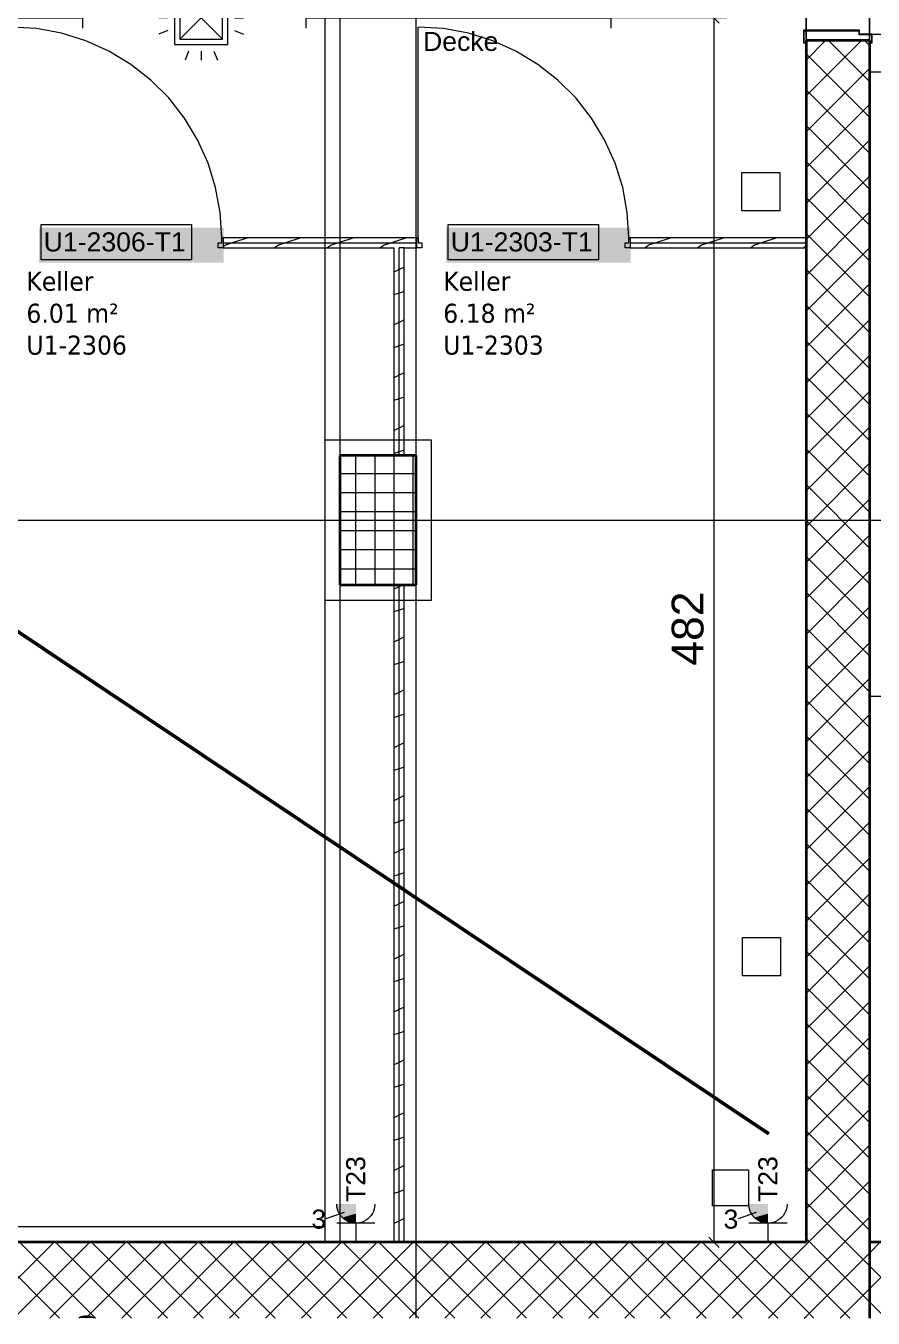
# Model space of a CAD drawing. Extents: x -1132 to 613, y -179 to 712.
# Drawn here: x -190.6 to -123.9, y -113.6 to -11.8 of the extents above; entities that cross this region are included whole.
import ezdxf
from ezdxf.lldxf.tags import DXFTag

# ---------------------------------------------------------------- set-up
doc = ezdxf.new("R2010")
doc.units = 0
doc.layers.get('0').update_dxf_attribs({"lineweight": 13})
for name, color, linetype, lineweight in [('A-AREA-____-IDEN', 7, 'Continuous', 5), ('A-DOOR-____-IDEN', 7, 'Continuous', 5), ('A-DOOR-____-OTLN', 7, 'Continuous', 9), ('A-DOOR-FRAM-MCUT', 7, 'Continuous', 9), ('A-DOOR-OPNG-OTLN', 7, 'Continuous', 9), ('A-FLOR-____-OTLN', 7, 'Continuous', 9), ('A-FLOR-____-OVHD', 7, 'Strichpunkt - Fein', 9), ('A-WALL-____-MCUT', 7, 'Continuous', 35), ('A-WALL-____-PATT', 7, 'Continuous', 35), ('A-WALL-FNSH-MCUT', 7, 'Continuous', 35), ('S-COLS-____-MCUT', 7, 'Continuous', 35), ('S-COLS-____-OTLN', 7, 'Continuous', 9), ('S-GRID-____-OTLN', 7, 'Continuous', 5)]:
    doc.layers.add(name, color=color, linetype=linetype, lineweight=lineweight)
for name, color, linetype, lineweight, true_color in [('EL01_VVV_Mass', 7, 'Continuous', 13, 0xb2b200), ('EL01_WAN_HLKS', 5, 'Continuous', 13, 0x0000ff), ('EL01_WAN_Kraft', 1, 'Continuous', 13, 0xff0000), ('EL01_WAN_Leuchten', 7, 'Continuous', 13, 0x0080ff), ('EL01_WAN_Licht', 7, 'Continuous', 13, 0x0080ff), ('EL01_WAN_Niederspannung', 1, 'Continuous', 13, 0xff0000), ('X_Geometrie', 3, 'Continuous', 50, 0x00ff00)]:
    doc.layers.add(name, color=color, linetype=linetype, lineweight=lineweight, true_color=true_color)
doc.styles.get("Standard").update_dxf_attribs({"font": 'arial.ttf'})
tags = doc.linetypes.add('_Rasterlinie_', pattern=[0.375, 0.2, -0.05, 0.075, -0.05]).pattern_tags.tags
tags[10:11] = [DXFTag(74, 4), DXFTag(75, 0), DXFTag(340, '0'), DXFTag(46, 1.0), DXFTag(50, 0.0), DXFTag(44, 0.0), DXFTag(45, 0.0)]
tags[8:9] = [DXFTag(74, 4), DXFTag(75, 0), DXFTag(340, '0'), DXFTag(46, 1.0), DXFTag(50, 0.0), DXFTag(44, 0.0), DXFTag(45, 0.0)]
tags[6:7] = [DXFTag(74, 4), DXFTag(75, 0), DXFTag(340, '0'), DXFTag(46, 1.0), DXFTag(50, 0.0), DXFTag(44, 0.0), DXFTag(45, 0.0)]
tags[4:5] = [DXFTag(74, 4), DXFTag(75, 0), DXFTag(340, '0'), DXFTag(46, 1.0), DXFTag(50, 0.0), DXFTag(44, 0.0), DXFTag(45, 0.0)]
tags = doc.linetypes.add('Grundrissdarstellung Sturz', pattern=[0.25, 0.15, -0.05, 0, -0.05]).pattern_tags.tags
tags[10:11] = [DXFTag(74, 4), DXFTag(75, 0), DXFTag(340, '0'), DXFTag(46, 1.0), DXFTag(50, 0.0), DXFTag(44, 0.0), DXFTag(45, 0.0)]
tags[8:9] = [DXFTag(74, 4), DXFTag(75, 0), DXFTag(340, '0'), DXFTag(46, 1.0), DXFTag(50, 0.0), DXFTag(44, 0.0), DXFTag(45, 0.0)]
tags[6:7] = [DXFTag(74, 4), DXFTag(75, 0), DXFTag(340, '0'), DXFTag(46, 1.0), DXFTag(50, 0.0), DXFTag(44, 0.0), DXFTag(45, 0.0)]
tags[4:5] = [DXFTag(74, 4), DXFTag(75, 0), DXFTag(340, '0'), DXFTag(46, 1.0), DXFTag(50, 0.0), DXFTag(44, 0.0), DXFTag(45, 0.0)]
tags = doc.linetypes.add('Strichpunkt - Fein', pattern=[0.2, 0.1, -0.05, 0, -0.05]).pattern_tags.tags
tags[10:11] = [DXFTag(74, 4), DXFTag(75, 0), DXFTag(340, '0'), DXFTag(46, 1.0), DXFTag(50, 0.0), DXFTag(44, 0.0), DXFTag(45, 0.0)]
tags[8:9] = [DXFTag(74, 4), DXFTag(75, 0), DXFTag(340, '0'), DXFTag(46, 1.0), DXFTag(50, 0.0), DXFTag(44, 0.0), DXFTag(45, 0.0)]
tags[6:7] = [DXFTag(74, 4), DXFTag(75, 0), DXFTag(340, '0'), DXFTag(46, 1.0), DXFTag(50, 0.0), DXFTag(44, 0.0), DXFTag(45, 0.0)]
tags[4:5] = [DXFTag(74, 4), DXFTag(75, 0), DXFTag(340, '0'), DXFTag(46, 1.0), DXFTag(50, 0.0), DXFTag(44, 0.0), DXFTag(45, 0.0)]

# ---------------------------------------------------------------- blocks, each defined once
blk = doc.blocks.new('Referenz-A0UNPDE96I', base_point=(-1115.89, -117.37))
at = {"layer": 'A-DOOR-____-IDEN', "color": 0, "linetype": 'Continuous', "ltscale": 0.13}
for p, q in [((-189.44, -27.44), (-177.6, -27.44)), ((-189.44, -30.22), (-189.44, -27.44)), ((-177.6, -27.44), (-177.6, -30.22)), ((-157.39, -27.44), (-145.55, -27.44)), ((-157.39, -30.22), (-157.39, -27.44)), ((-145.55, -27.44), (-145.55, -30.22)), ((-177.6, -30.22), (-189.44, -30.22)), ((-145.55, -30.22), (-157.39, -30.22))]:
    blk.add_line(p, q, dxfattribs=at)
at = {"layer": 'A-DOOR-____-IDEN', "color": 7, "linetype": 'Continuous', "ltscale": 0.13, "true_color": 0xffffff}
for points in [[(-189.61, -30.44), (-175.07, -30.44), (-189.61, -27.68)], [(-175.07, -30.44), (-189.61, -27.68), (-175.07, -27.68)], [(-157.56, -30.44), (-143.02, -30.44), (-157.56, -27.68)], [(-143.02, -30.44), (-157.56, -27.68), (-143.02, -27.68)]]:
    blk.add_solid(points, dxfattribs=at)
at = {"layer": 'A-DOOR-____-OTLN', "color": 0, "linetype": 'Grundrissdarstellung Sturz', "ltscale": 0.13}
for p, q in [((-129.21, 8.08), (-129.21, -12.92)), ((-124.21, 8.08), (-124.21, -12.92))]:
    blk.add_line(p, q, dxfattribs=at)
at = {"layer": 'A-DOOR-FRAM-MCUT', "color": 0, "linetype": 'Continuous', "ltscale": 0.13}
for p, q in [((-125.01, -12.12), (-129.41, -12.12)), ((-129.41, -12.12), (-129.41, -13.12)), ((-129.37, -13.08), (-129.37, -12.16)), ((-129.37, -12.16), (-125.05, -12.16)), ((-125.05, -12.16), (-125.05, -12.46)), ((-125.01, -12.42), (-125.01, -12.12)), ((-129.41, -13.12), (-129.21, -13.12)), ((-129.21, -13.08), (-129.37, -13.08)), ((-125.05, -12.46), (-124.05, -12.46)), ((-124.01, -12.42), (-125.01, -12.42)), ((-124.05, -13.08), (-124.21, -13.08)), ((-124.21, -13.12), (-124.01, -13.12)), ((-124.05, -12.46), (-124.05, -13.08)), ((-124.01, -13.12), (-124.01, -12.42)), ((-175.21, -28.87), (-175.21, -28.47)), ((-175.21, -28.47), (-175.11, -28.47)), ((-159.86, -28.47), (-159.76, -28.47)), ((-159.76, -28.47), (-159.76, -28.87)), ((-143.16, -28.87), (-143.16, -28.47)), ((-143.16, -28.47), (-143.06, -28.47)), ((-175.51, -28.87), (-175.21, -28.87)), ((-175.51, -29.27), (-175.51, -28.87)), ((-175.11, -29.27), (-175.51, -29.27)), ((-159.46, -29.27), (-159.86, -29.27)), ((-159.76, -28.87), (-159.46, -28.87)), ((-159.46, -28.87), (-159.46, -29.27)), ((-143.46, -28.87), (-143.16, -28.87)), ((-143.46, -29.27), (-143.46, -28.87)), ((-143.06, -29.27), (-143.46, -29.27))]:
    blk.add_line(p, q, dxfattribs=at)
at = {"layer": 'A-DOOR-OPNG-OTLN', "color": 0, "linetype": 'Continuous', "ltscale": 0.13}
for p, q in [((-189.81, -11.99), (-191.81, -11.87)), ((-187.84, -12.35), (-189.81, -11.99)), ((-159.76, -28.47), (-159.76, -11.87)), ((-157.76, -11.99), (-159.76, -11.87)), ((-155.79, -12.35), (-157.76, -11.99)), ((-185.93, -12.95), (-187.84, -12.35)), ((-184.1, -13.77), (-185.93, -12.95)), ((-153.88, -12.95), (-155.79, -12.35)), ((-152.05, -13.77), (-153.88, -12.95)), ((-124.01, -12.42), (-104.01, -12.42)), ((-182.38, -14.81), (-184.1, -13.77)), ((-150.33, -14.81), (-152.05, -13.77)), ((-180.81, -16.05), (-182.38, -14.81)), ((-148.76, -16.05), (-150.33, -14.81)), ((-179.39, -17.46), (-180.81, -16.05)), ((-147.34, -17.46), (-148.76, -16.05)), ((-178.15, -19.04), (-179.39, -17.46)), ((-146.1, -19.04), (-147.34, -17.46)), ((-177.12, -20.76), (-178.15, -19.04)), ((-145.07, -20.76), (-146.1, -19.04)), ((-176.29, -22.59), (-177.12, -20.76)), ((-144.24, -22.59), (-145.07, -20.76)), ((-175.7, -24.5), (-176.29, -22.59)), ((-143.65, -24.5), (-144.24, -22.59)), ((-175.34, -26.47), (-175.7, -24.5)), ((-143.29, -26.47), (-143.65, -24.5)), ((-175.21, -28.47), (-175.34, -26.47)), ((-143.16, -28.47), (-143.29, -26.47))]:
    blk.add_line(p, q, dxfattribs=at)
at = {"layer": 'A-FLOR-____-OTLN', "color": 0, "linetype": 'Continuous', "ltscale": 0.13}
for p, q in [((-129.21, -12.13), (-129.21, 7.28)), ((-124.21, -12.42), (-124.21, 7.58)), ((-129.21, -12.92), (-129.21, -12.16)), ((-124.21, -12.92), (-124.21, -12.46)), ((-92.21, -15.43), (-124.21, -15.43)), ((-92.21, -64.63), (-124.21, -64.63))]:
    blk.add_line(p, q, dxfattribs=at)
at = {"layer": 'A-FLOR-____-OVHD', "color": 0, "linetype": 'Strichpunkt - Fein', "ltscale": 0.13}
for p, q in [((-167.11, 70.48), (-167.11, -107.62)), ((-165.91, 6.18), (-165.91, -46.02)), ((-158.71, -44.42), (-167.11, -44.42)), ((-167.11, -44.42), (-167.11, -57.02)), ((-158.71, -57.02), (-158.71, -44.42)), ((-165.91, -55.42), (-165.91, -107.62)), ((-167.11, -57.02), (-158.71, -57.02)), ((-167.11, -106.42), (-384.41, -106.42))]:
    blk.add_line(p, q, dxfattribs=at)
at = {"layer": 'A-WALL-____-MCUT', "color": 0, "linetype": 'Continuous', "ltscale": 0.35}
for p, q in [((-124.21, -12.92), (-129.21, -12.92)), ((-129.21, -12.92), (-129.21, -107.62)), ((-124.21, -12.92), (-124.21, -113.6)), ((-129.21, -107.62), (-289.46, -107.62)), ((-122.21, -107.62), (-124.21, -107.62))]:
    blk.add_line(p, q, dxfattribs=at)
at = {"layer": 'A-WALL-____-MCUT', "color": 0, "linetype": 'Continuous', "lineweight": 9, "ltscale": 0.13}
for p, q in [((-175.11, -28.87), (-159.86, -28.87)), ((-161.26, -45.62), (-161.26, -29.27)), ((-160.86, -29.27), (-161.26, -29.27)), ((-143.06, -28.87), (-129.21, -28.87)), ((-161.26, -107.62), (-161.26, -55.82))]:
    blk.add_line(p, q, dxfattribs=at)
at = {"layer": 'A-WALL-____-PATT', "color": 0, "linetype": 'Continuous', "lineweight": 9, "ltscale": 0.13}
for p, q in [((-129.21, -14.47), (-127.67, -12.92)), ((-129.21, -17.3), (-124.84, -12.92)), ((-124.21, -16.15), (-127.44, -12.92)), ((-124.21, -13.33), (-124.62, -12.92)), ((-124.21, -18.98), (-129.21, -13.98)), ((-129.21, -20.13), (-124.21, -15.13)), ((-124.21, -21.81), (-129.21, -16.81)), ((-129.21, -22.96), (-124.21, -17.96)), ((-124.21, -24.64), (-129.21, -19.64)), ((-129.21, -25.78), (-124.21, -20.78)), ((-124.21, -27.47), (-129.21, -22.47)), ((-129.21, -28.61), (-124.21, -23.61)), ((-124.21, -30.3), (-129.21, -25.3)), ((-129.21, -31.44), (-124.21, -26.44)), ((-173.16, -28.47), (-174.36, -28.87)), ((-168.99, -28.47), (-170.19, -28.87)), ((-164.83, -28.47), (-166.03, -28.87)), ((-160.66, -28.47), (-161.86, -28.87)), ((-139.84, -28.47), (-141.04, -28.87)), ((-135.67, -28.47), (-136.87, -28.87)), ((-131.51, -28.47), (-132.71, -28.87)), ((-124.21, -33.13), (-129.21, -28.13)), ((-174.92, -29.05), (-175.11, -29.2)), ((-174.36, -28.87), (-174.93, -29.06)), ((-170.75, -29.05), (-171.04, -29.27)), ((-170.19, -28.87), (-170.76, -29.06)), ((-166.59, -29.05), (-166.88, -29.27)), ((-166.03, -28.87), (-166.6, -29.06)), ((-162.42, -29.05), (-162.71, -29.27)), ((-161.86, -28.87), (-162.43, -29.06)), ((-141.59, -29.05), (-141.89, -29.27)), ((-141.04, -28.87), (-141.61, -29.06)), ((-137.43, -29.05), (-137.72, -29.27)), ((-136.87, -28.87), (-137.44, -29.06)), ((-133.26, -29.05), (-133.56, -29.27)), ((-132.71, -28.87), (-133.28, -29.06)), ((-129.21, -29.14), (-129.39, -29.27)), ((-129.21, -34.27), (-124.21, -29.27)), ((-161.26, -30.98), (-161.66, -31.18)), ((-160.86, -30.78), (-161.26, -30.98)), ((-124.21, -35.95), (-129.21, -30.95)), ((-129.21, -37.1), (-124.21, -32.1)), ((-161.26, -32.84), (-161.66, -32.97)), ((-160.86, -32.7), (-161.26, -32.84)), ((-124.21, -38.78), (-129.21, -33.78)), ((-161.26, -35.14), (-161.66, -35.34)), ((-160.86, -34.94), (-161.26, -35.14)), ((-129.21, -39.93), (-124.21, -34.93)), ((-124.21, -41.61), (-129.21, -36.61)), ((-161.26, -37), (-161.66, -37.14)), ((-160.86, -36.87), (-161.26, -37)), ((-129.21, -42.75), (-124.21, -37.75)), ((-161.26, -39.31), (-161.66, -39.51)), ((-160.86, -39.11), (-161.26, -39.31)), ((-124.21, -44.44), (-129.21, -39.44)), ((-129.21, -45.58), (-124.21, -40.58)), ((-161.26, -41.17), (-161.66, -41.3)), ((-160.86, -41.03), (-161.26, -41.17)), ((-124.21, -47.27), (-129.21, -42.27)), ((-161.26, -43.47), (-161.66, -43.67)), ((-160.86, -43.27), (-161.26, -43.47)), ((-129.21, -48.41), (-124.21, -43.41)), ((-161.26, -45.33), (-161.66, -45.46)), ((-160.86, -45.2), (-161.26, -45.33)), ((-124.21, -50.1), (-129.21, -45.1)), ((-129.21, -51.24), (-124.21, -46.24)), ((-124.21, -52.92), (-129.21, -47.92)), ((-129.21, -54.07), (-124.21, -49.07)), ((-124.21, -55.75), (-129.21, -50.75)), ((-129.21, -56.9), (-124.21, -51.9)), ((-124.21, -58.58), (-129.21, -53.58)), ((-129.21, -59.73), (-124.21, -54.73)), ((-161.26, -55.97), (-161.66, -56.17)), ((-160.97, -55.82), (-161.26, -55.97)), ((-124.21, -61.41), (-129.21, -56.41)), ((-161.26, -57.83), (-161.66, -57.96)), ((-160.86, -57.69), (-161.26, -57.83)), ((-129.21, -62.55), (-124.21, -57.55)), ((-160.86, -59.93), (-161.26, -60.13)), ((-124.21, -64.24), (-129.21, -59.24)), ((-161.26, -60.13), (-161.66, -60.33)), ((-129.21, -65.38), (-124.21, -60.38)), ((-161.26, -61.99), (-161.66, -62.12)), ((-160.86, -61.86), (-161.26, -61.99)), ((-124.21, -67.07), (-129.21, -62.07)), ((-160.86, -64.1), (-161.26, -64.3)), ((-129.21, -68.21), (-124.21, -63.21)), ((-161.26, -64.3), (-161.66, -64.5)), ((-124.21, -69.9), (-129.21, -64.9)), ((-161.26, -66.15), (-161.66, -66.29)), ((-160.86, -66.02), (-161.26, -66.15)), ((-129.21, -71.04), (-124.21, -66.04)), ((-124.21, -72.72), (-129.21, -67.72)), ((-161.26, -68.46), (-161.66, -68.66)), ((-160.86, -68.26), (-161.26, -68.46)), ((-129.21, -73.87), (-124.21, -68.87)), ((-160.86, -70.19), (-161.26, -70.32)), ((-161.26, -70.32), (-161.66, -70.45)), ((-124.21, -75.55), (-129.21, -70.55)), ((-129.21, -76.7), (-124.21, -71.7)), ((-161.26, -72.63), (-161.66, -72.83)), ((-160.86, -72.43), (-161.26, -72.63)), ((-124.21, -78.38), (-129.21, -73.38)), ((-161.26, -74.48), (-161.66, -74.62)), ((-160.86, -74.35), (-161.26, -74.48)), ((-129.21, -79.52), (-124.21, -74.52)), ((-124.21, -81.21), (-129.21, -76.21)), ((-161.26, -76.79), (-161.66, -76.99)), ((-160.86, -76.59), (-161.26, -76.79)), ((-129.21, -82.35), (-124.21, -77.35)), ((-161.26, -78.65), (-161.66, -78.78)), ((-160.86, -78.52), (-161.26, -78.65)), ((-124.21, -84.04), (-129.21, -79.04)), ((-129.21, -85.18), (-124.21, -80.18)), ((-161.26, -80.96), (-161.66, -81.16)), ((-160.86, -80.76), (-161.26, -80.96)), ((-124.21, -86.87), (-129.21, -81.87)), ((-161.26, -82.81), (-161.66, -82.95)), ((-160.86, -82.68), (-161.26, -82.81)), ((-129.21, -88.01), (-124.21, -83.01)), ((-161.26, -85.12), (-161.66, -85.32)), ((-160.86, -84.92), (-161.26, -85.12)), ((-124.21, -89.69), (-129.21, -84.69)), ((-129.21, -90.84), (-124.21, -85.84)), ((-161.26, -86.98), (-161.66, -87.11)), ((-160.86, -86.85), (-161.26, -86.98)), ((-124.21, -92.52), (-129.21, -87.52)), ((-161.26, -89.29), (-161.66, -89.49)), ((-160.86, -89.09), (-161.26, -89.29)), ((-129.21, -93.67), (-124.21, -88.67)), ((-124.21, -95.35), (-129.21, -90.35)), ((-161.26, -91.14), (-161.66, -91.28)), ((-160.86, -91.01), (-161.26, -91.14)), ((-129.21, -96.5), (-124.21, -91.5)), ((-161.26, -93.45), (-161.66, -93.65)), ((-160.86, -93.25), (-161.26, -93.45)), ((-124.21, -98.18), (-129.21, -93.18)), ((-129.21, -99.32), (-124.21, -94.32)), ((-161.26, -95.31), (-161.66, -95.44)), ((-160.86, -95.17), (-161.26, -95.31)), ((-124.21, -101.01), (-129.21, -96.01)), ((-161.26, -97.62), (-161.66, -97.82)), ((-160.86, -97.42), (-161.26, -97.62)), ((-129.21, -102.15), (-124.21, -97.15)), ((-161.26, -99.47), (-161.66, -99.61)), ((-160.86, -99.34), (-161.26, -99.47)), ((-124.21, -103.84), (-129.21, -98.84)), ((-129.21, -104.98), (-124.21, -99.98)), ((-161.26, -101.78), (-161.66, -101.98)), ((-160.86, -101.58), (-161.26, -101.78)), ((-124.21, -106.66), (-129.21, -101.66)), ((-129.21, -107.81), (-124.21, -102.81)), ((-161.26, -103.64), (-161.66, -103.77)), ((-160.86, -103.5), (-161.26, -103.64)), ((-124.21, -109.49), (-129.21, -104.49)), ((-160.86, -105.75), (-161.26, -105.95)), ((-129.21, -110.64), (-124.21, -105.64)), ((-161.26, -105.95), (-161.66, -106.15)), ((-194.41, -113.6), (-188.42, -107.62)), ((-187.99, -113.6), (-193.97, -107.62)), ((-191.58, -113.6), (-185.6, -107.62)), ((-185.16, -113.6), (-191.14, -107.62)), ((-188.75, -113.6), (-182.77, -107.62)), ((-182.33, -113.6), (-188.31, -107.62)), ((-185.92, -113.6), (-179.94, -107.62)), ((-179.5, -113.6), (-185.48, -107.62)), ((-183.09, -113.6), (-177.11, -107.62)), ((-176.67, -113.6), (-182.65, -107.62)), ((-180.26, -113.6), (-174.28, -107.62)), ((-173.84, -113.6), (-179.83, -107.62)), ((-177.44, -113.6), (-171.45, -107.62)), ((-171.02, -113.6), (-177, -107.62)), ((-174.61, -113.6), (-168.63, -107.62)), ((-168.19, -113.6), (-174.17, -107.62)), ((-171.78, -113.6), (-165.8, -107.62)), ((-165.36, -113.6), (-171.34, -107.62)), ((-168.95, -113.6), (-162.97, -107.62)), ((-162.53, -113.6), (-168.51, -107.62)), ((-166.12, -113.6), (-160.14, -107.62)), ((-159.7, -113.6), (-165.68, -107.62)), ((-163.29, -113.6), (-157.31, -107.62)), ((-156.87, -113.6), (-162.86, -107.62)), ((-160.47, -113.6), (-154.48, -107.62)), ((-154.05, -113.6), (-160.03, -107.62)), ((-157.64, -113.6), (-151.66, -107.62)), ((-151.22, -113.6), (-157.2, -107.62)), ((-154.81, -113.6), (-148.83, -107.62)), ((-148.39, -113.6), (-154.37, -107.62)), ((-151.98, -113.6), (-146, -107.62)), ((-145.56, -113.6), (-151.54, -107.62)), ((-149.15, -113.6), (-143.17, -107.62)), ((-142.73, -113.6), (-148.71, -107.62)), ((-146.32, -113.6), (-140.34, -107.62)), ((-139.9, -113.6), (-145.88, -107.62)), ((-143.49, -113.6), (-137.51, -107.62)), ((-137.07, -113.6), (-143.06, -107.62)), ((-140.67, -113.6), (-134.68, -107.62)), ((-134.25, -113.6), (-140.23, -107.62)), ((-137.84, -113.6), (-131.86, -107.62)), ((-131.42, -113.6), (-137.4, -107.62)), ((-135.01, -113.6), (-129.21, -107.81)), ((-129.21, -112.98), (-134.57, -107.62)), ((-129.21, -110.15), (-131.74, -107.62)), ((-124.21, -112.32), (-129.21, -107.32)), ((-124.21, -108.47), (-123.37, -107.62)), ((-129.21, -113.47), (-124.21, -108.47)), ((-124.21, -111.29), (-122.21, -109.29)), ((-122.21, -111.49), (-124.21, -109.49)), ((-132.18, -113.6), (-129.21, -110.64)), ((-125.76, -113.6), (-129.21, -110.15)), ((-126.52, -113.6), (-124.21, -111.29)), ((-128.59, -113.6), (-129.21, -112.98)), ((-122.93, -113.6), (-124.21, -112.32)), ((-129.35, -113.6), (-129.21, -113.47))]:
    blk.add_line(p, q, dxfattribs=at)
at = {"layer": 'A-WALL-FNSH-MCUT', "color": 0, "linetype": 'Continuous', "lineweight": 9, "ltscale": 0.13}
for p, q in [((-159.86, -28.47), (-175.11, -28.47)), ((-175.11, -28.47), (-175.11, -29.27)), ((-159.86, -29.27), (-159.86, -28.47)), ((-129.21, -28.47), (-143.06, -28.47)), ((-143.06, -28.47), (-143.06, -29.27)), ((-175.11, -29.27), (-161.66, -29.27)), ((-161.66, -29.27), (-161.66, -45.62)), ((-160.86, -29.27), (-159.86, -29.27)), ((-160.86, -45.62), (-160.86, -29.27)), ((-143.06, -29.27), (-129.21, -29.27)), ((-161.66, -45.62), (-160.86, -45.62)), ((-161.66, -55.82), (-161.66, -107.62)), ((-160.86, -55.82), (-161.66, -55.82)), ((-160.86, -107.62), (-160.86, -55.82)), ((-161.66, -107.62), (-160.86, -107.62))]:
    blk.add_line(p, q, dxfattribs=at)
at = {"layer": 'S-COLS-____-MCUT', "color": 0, "linetype": 'Continuous', "ltscale": 0.35}
for p, q in [((-159.91, -45.62), (-165.91, -45.62)), ((-165.91, -45.62), (-165.91, -55.82)), ((-159.91, -55.82), (-159.91, -45.62)), ((-165.91, -55.82), (-159.91, -55.82))]:
    blk.add_line(p, q, dxfattribs=at)
at = {"layer": 'S-COLS-____-OTLN', "color": 0, "linetype": 'Continuous', "ltscale": 0.13}
for p, q in [((-164.65, -55.82), (-164.65, -45.62)), ((-163.15, -55.82), (-163.15, -45.62)), ((-161.65, -55.82), (-161.65, -45.62)), ((-160.15, -55.82), (-160.15, -45.62)), ((-165.91, -47.05), (-159.91, -47.05)), ((-165.91, -48.55), (-159.91, -48.55)), ((-165.91, -50.05), (-159.91, -50.05)), ((-165.91, -51.55), (-159.91, -51.55)), ((-165.91, -53.05), (-159.91, -53.05)), ((-165.91, -54.55), (-159.91, -54.55))]:
    blk.add_line(p, q, dxfattribs=at)
at = {"layer": 'S-GRID-____-OTLN', "color": 0, "linetype": '_Rasterlinie_', "ltscale": 0.13}
for p, q in [((-159.91, -113.6), (-159.91, 466.14)), ((-1107.61, -50.72), (103.38, -50.72))]:
    blk.add_line(p, q, dxfattribs=at)
at = {"layer": 'X_Geometrie', "color": 0, "linetype": 'Continuous', "ltscale": 0.5}
blk.add_line((-383.45, 69.02), (-132.13, -99.08), dxfattribs=at)
at = {"layer": 'A-AREA-____-IDEN', "color": 0, "linetype": 'Continuous', "ltscale": 0.13, "char_height": 1.5, "attachment_point": 1}
for s, insert in [('{\\W0.9;\\fVerdana;Keller}', (-190.6, -31.15)), ('{\\W0.9;\\fVerdana;Keller}', (-157.78, -31.15)), ('{\\W0.9;\\fVerdana;6.01 m²}', (-190.6, -33.67)), ('{\\W0.9;\\fVerdana;6.18 m²}', (-157.78, -33.67)), ('{\\W0.9;\\fVerdana;U1-2306}', (-190.6, -36.18)), ('{\\W0.9;\\fVerdana;U1-2303}', (-157.78, -36.18))]:
    blk.add_mtext(s, dxfattribs=dict(at, insert=insert))
at = {"layer": 'A-DOOR-____-IDEN', "color": 0, "linetype": 'Continuous', "ltscale": 0.13, "char_height": 1.5, "attachment_point": 1}
for s, insert in [('{\\fArial;U1-2306-T1}', (-189.24, -28.05)), ('{\\fArial;U1-2303-T1}', (-157.19, -28.05))]:
    blk.add_mtext(s, dxfattribs=dict(at, insert=insert))
blk = doc.blocks.new('Maß-A0UNPE6T6I', base_point=(-124.21, -108.04))
at = {"color": 0, "lineweight": -2}
for p, q in [((-115.17, -45.74), (-114.34, -46.57)), ((-115.75, -46.16), (-108.21, -46.16)), ((-114.75, -107.62), (-114.75, -46.16)), ((-113.75, -107.62), (-124.21, -107.62)), ((-115.17, -107.21), (-114.34, -108.04))]:
    blk.add_line(p, q, dxfattribs=at)
at = {"color": 0, "lineweight": -2, "insert": (-118.09, -79.65), "char_height": 2.5, "attachment_point": 1, "rotation": 90}
blk.add_mtext('{\\fArial;307}', dxfattribs=at)
blk = doc.blocks.new('Bewegungsmelder UP-A0UNPE8T6I', base_point=(-180.16, -14.47))
at = {"color": 0, "lineweight": -2}
for p, q in [((-177.84, -8.53), (-178.11, -7.82)), ((-176.83, -8.53), (-176.83, -7.82)), ((-175.83, -8.53), (-175.56, -7.82)), ((-178.93, -9.05), (-178.93, -13.25)), ((-174.73, -9.05), (-178.93, -9.05)), ((-174.73, -13.25), (-174.73, -9.05)), ((-179.45, -10.14), (-180.16, -9.87)), ((-178.51, -9.47), (-178.51, -12.83)), ((-175.15, -9.47), (-178.51, -9.47)), ((-175.15, -12.83), (-178.51, -9.47)), ((-178.51, -12.83), (-175.15, -9.47)), ((-175.15, -12.83), (-175.15, -9.47)), ((-174.22, -10.14), (-173.51, -9.87)), ((-179.45, -11.15), (-180.16, -11.15)), ((-174.22, -11.15), (-173.51, -11.15)), ((-179.45, -12.15), (-180.16, -12.42)), ((-174.22, -12.15), (-173.51, -12.42)), ((-178.51, -12.83), (-175.15, -12.83)), ((-178.93, -13.25), (-174.73, -13.25)), ((-177.84, -13.76), (-178.11, -14.47)), ((-176.83, -13.76), (-176.83, -14.47)), ((-175.83, -13.76), (-175.56, -14.47))]:
    blk.add_line(p, q, dxfattribs=at)
blk = doc.blocks.new('LED-Langfeldleuchte 37W-A0UNPE9X6I', base_point=(-168.56, -11.95))
at = {"color": 0, "lineweight": -2}
for p, q in [((-168.56, -11.95), (-168.56, -10.35)), ((-168.56, -11.15), (-144.56, -11.15)), ((-144.56, -11.95), (-144.56, -10.35))]:
    blk.add_line(p, q, dxfattribs=at)
blk = doc.blocks.new('Absolute Höhe-A0UNPE9Z6I', base_point=(-159.37, -13.75))
at = {"color": 0, "lineweight": -2, "insert": (-159.37, -12.25), "char_height": 1.5, "attachment_point": 1}
blk.add_mtext('{\\fArial;Decke}', dxfattribs=at)
blk = doc.blocks.new('Deckendose UP-A0UNPEF76I', base_point=(-134.22, -86.62))
at = {"color": 0, "lineweight": -2}
for p, q in [((-134.22, -83.62), (-131.22, -83.62)), ((-134.22, -86.62), (-134.22, -83.62)), ((-131.22, -83.62), (-131.22, -86.62)), ((-131.22, -86.62), (-134.22, -86.62))]:
    blk.add_line(p, q, dxfattribs=at)
blk = doc.blocks.new('Anschlusspunkt-A0UNPFCL6I', base_point=(-187.07, -115.84))
at = {"color": 0, "lineweight": -2}
for p, q in [((-186.47, -113.6), (-186.48, -113.6)), ((-186.33, -113.53), (-186.47, -113.6)), ((-186.18, -113.48), (-186.33, -113.53)), ((-186.03, -113.45), (-186.18, -113.48)), ((-185.87, -113.44), (-186.03, -113.45)), ((-185.72, -113.45), (-185.87, -113.44)), ((-185.56, -113.48), (-185.72, -113.45)), ((-185.41, -113.53), (-185.56, -113.48)), ((-185.27, -113.6), (-185.41, -113.53)), ((-185.26, -113.6), (-185.27, -113.6))]:
    blk.add_line(p, q, dxfattribs=at)
for points in [[(-186.48, -113.6), (-185.27, -113.6), (-186.45, -113.59)], [(-186.45, -113.59), (-185.28, -113.59), (-186.2, -113.48)], [(-185.27, -113.6), (-186.45, -113.59), (-185.28, -113.59)], [(-186.2, -113.48), (-185.56, -113.48), (-186.14, -113.47)], [(-185.28, -113.59), (-186.2, -113.48), (-185.56, -113.48)], [(-186.14, -113.47), (-185.58, -113.47), (-185.89, -113.44)], [(-185.56, -113.48), (-186.14, -113.47), (-185.58, -113.47)]]:
    blk.add_solid(points, dxfattribs=at)
blk = doc.blocks.new('Steckdose T23_ AP_ 3-fach-A0UNPFHL6I', base_point=(-168.16, -107.62))
at = {"color": 0, "lineweight": -2}
for p, q in [((-166.15, -104.82), (-166.16, -104.62)), ((-166.11, -105.01), (-166.15, -104.82)), ((-163.18, -104.82), (-163.21, -105.01)), ((-163.16, -104.62), (-163.18, -104.82)), ((-165.59, -105.27), (-167.01, -105.78)), ((-166.05, -105.2), (-166.11, -105.01)), ((-165.96, -105.37), (-166.05, -105.2)), ((-165.85, -105.53), (-165.96, -105.37)), ((-165.72, -105.68), (-165.85, -105.53)), ((-165.58, -105.81), (-165.72, -105.68)), ((-165.41, -105.92), (-165.58, -105.81)), ((-163.75, -105.81), (-163.91, -105.92)), ((-163.6, -105.68), (-163.75, -105.81)), ((-163.47, -105.53), (-163.6, -105.68)), ((-163.36, -105.37), (-163.47, -105.53)), ((-163.28, -105.2), (-163.36, -105.37)), ((-163.21, -105.01), (-163.28, -105.2)), ((-163.16, -106.12), (-166.16, -106.12)), ((-165.24, -106.01), (-165.41, -105.92)), ((-165.05, -106.07), (-165.24, -106.01)), ((-164.86, -106.11), (-165.05, -106.07)), ((-164.66, -106.12), (-164.86, -106.11)), ((-164.47, -106.11), (-164.66, -106.12)), ((-164.66, -106.12), (-164.66, -107.62)), ((-164.27, -106.07), (-164.47, -106.11)), ((-164.09, -106.01), (-164.27, -106.07)), ((-163.91, -105.92), (-164.09, -106.01))]:
    blk.add_line(p, q, dxfattribs=at)
for points in [[(-166.11, -105.01), (-164.66, -104.62), (-166.16, -104.62)], [(-164.66, -105.01), (-166.11, -105.01), (-164.66, -104.62)], [(-165.96, -105.37), (-164.66, -105.01), (-166.11, -105.01)], [(-164.66, -105.37), (-165.96, -105.37), (-164.66, -105.01)], [(-165.72, -105.68), (-164.66, -105.37), (-165.96, -105.37)], [(-164.66, -105.68), (-165.72, -105.68), (-164.66, -105.37)], [(-165.41, -105.92), (-164.66, -105.68), (-165.72, -105.68)], [(-164.66, -105.92), (-165.41, -105.92), (-164.66, -105.68)], [(-165.05, -106.07), (-164.66, -105.92), (-165.41, -105.92)], [(-164.66, -106.07), (-165.05, -106.07), (-164.66, -105.92)], [(-164.66, -106.12), (-164.66, -106.07), (-165.05, -106.07)]]:
    blk.add_solid(points, dxfattribs=at)
at = {"color": 0, "lineweight": -2, "insert": (-165.42, -104.45), "char_height": 1.5, "attachment_point": 1, "rotation": 90}
blk.add_mtext('{\\fArial;T23}', dxfattribs=at)
at = {"color": 0, "lineweight": -2, "insert": (-168.16, -105.05), "char_height": 1.5, "attachment_point": 1}
blk.add_mtext('{\\fArial;3}', dxfattribs=at)
blk = doc.blocks.new('Maß-A0UNPFOL6I', base_point=(-144.56, -108.04))
at = {"color": 0, "lineweight": -2}
for p, q in [((-135.45, -11.15), (-144.56, -11.15)), ((-136.87, -10.73), (-136.04, -11.56)), ((-136.45, -107.62), (-136.45, -11.15)), ((-137.45, -107.62), (-129.21, -107.62)), ((-136.87, -107.21), (-136.04, -108.04))]:
    blk.add_line(p, q, dxfattribs=at)
at = {"color": 0, "lineweight": -2, "insert": (-139.79, -62.18), "char_height": 2.5, "attachment_point": 1, "rotation": 90}
blk.add_mtext('{\\fArial;482}', dxfattribs=at)
blk = doc.blocks.new('Deckendose UP-A0UNPFOP6I', base_point=(-134.28, -26.34))
at = {"color": 0, "lineweight": -2}
for p, q in [((-134.28, -26.34), (-134.28, -23.34)), ((-134.28, -23.34), (-131.28, -23.34)), ((-131.28, -23.34), (-131.28, -26.34)), ((-131.28, -26.34), (-134.28, -26.34))]:
    blk.add_line(p, q, dxfattribs=at)
blk = doc.blocks.new('LED-Langfeldleuchte 37W-A0UNPFR16I', base_point=(-216.16, -11.95))
at = {"color": 0, "lineweight": -2}
for p, q in [((-216.16, -11.95), (-216.16, -10.35)), ((-216.16, -11.15), (-186.16, -11.15)), ((-186.16, -11.95), (-186.16, -10.35))]:
    blk.add_line(p, q, dxfattribs=at)
blk = doc.blocks.new('Bodendose (multi) UP-A0UNPFZN6I', base_point=(-136.59, -104.76))
at = {"color": 0, "lineweight": -2}
for p, q in [((-136.59, -104.76), (-136.59, -101.92)), ((-136.59, -101.92), (-133.75, -101.92)), ((-133.75, -101.92), (-133.75, -104.76)), ((-133.75, -104.76), (-136.59, -104.76))]:
    blk.add_line(p, q, dxfattribs=at)
blk = doc.blocks.new('Steckdose T23_ AP_ 3-fach-A0UNPFZP6I', base_point=(-135.71, -107.62))
at = {"color": 0, "lineweight": -2}
for p, q in [((-133.7, -104.82), (-133.71, -104.62)), ((-133.66, -105.01), (-133.7, -104.82)), ((-130.73, -104.82), (-130.76, -105.01)), ((-130.71, -104.62), (-130.73, -104.82)), ((-133.14, -105.27), (-134.56, -105.78)), ((-133.6, -105.2), (-133.66, -105.01)), ((-133.51, -105.37), (-133.6, -105.2)), ((-133.4, -105.53), (-133.51, -105.37)), ((-133.27, -105.68), (-133.4, -105.53)), ((-133.13, -105.81), (-133.27, -105.68)), ((-132.96, -105.92), (-133.13, -105.81)), ((-131.3, -105.81), (-131.46, -105.92)), ((-131.15, -105.68), (-131.3, -105.81)), ((-131.02, -105.53), (-131.15, -105.68)), ((-130.91, -105.37), (-131.02, -105.53)), ((-130.83, -105.2), (-130.91, -105.37)), ((-130.76, -105.01), (-130.83, -105.2)), ((-130.71, -106.12), (-133.71, -106.12)), ((-132.79, -106.01), (-132.96, -105.92)), ((-132.6, -106.07), (-132.79, -106.01)), ((-132.41, -106.11), (-132.6, -106.07)), ((-132.21, -106.12), (-132.41, -106.11)), ((-132.02, -106.11), (-132.21, -106.12)), ((-132.21, -106.12), (-132.21, -107.62)), ((-131.82, -106.07), (-132.02, -106.11)), ((-131.64, -106.01), (-131.82, -106.07)), ((-131.46, -105.92), (-131.64, -106.01))]:
    blk.add_line(p, q, dxfattribs=at)
for points in [[(-133.66, -105.01), (-132.21, -104.62), (-133.71, -104.62)], [(-132.21, -105.01), (-133.66, -105.01), (-132.21, -104.62)], [(-133.51, -105.37), (-132.21, -105.01), (-133.66, -105.01)], [(-132.21, -105.37), (-133.51, -105.37), (-132.21, -105.01)], [(-133.27, -105.68), (-132.21, -105.37), (-133.51, -105.37)], [(-132.21, -105.68), (-133.27, -105.68), (-132.21, -105.37)], [(-132.96, -105.92), (-132.21, -105.68), (-133.27, -105.68)], [(-132.21, -105.92), (-132.96, -105.92), (-132.21, -105.68)], [(-132.6, -106.07), (-132.21, -105.92), (-132.96, -105.92)], [(-132.21, -106.07), (-132.6, -106.07), (-132.21, -105.92)], [(-132.21, -106.12), (-132.21, -106.07), (-132.6, -106.07)]]:
    blk.add_solid(points, dxfattribs=at)
at = {"color": 0, "lineweight": -2, "insert": (-132.97, -104.45), "char_height": 1.5, "attachment_point": 1, "rotation": 90}
blk.add_mtext('{\\fArial;T23}', dxfattribs=at)
at = {"color": 0, "lineweight": -2, "insert": (-135.71, -105.05), "char_height": 1.5, "attachment_point": 1}
blk.add_mtext('{\\fArial;3}', dxfattribs=at)

msp = doc.modelspace()

# ---------------------------------------------------------------- block references
at = {"color": 9, "lineweight": 25, "ltscale": 0.25, "true_color": 0xc0c0c0}
msp.add_blockref('Referenz-A0UNPDE96I', (-1115.89, -117.37), dxfattribs=at)
at = {"layer": 'EL01_VVV_Mass', "linetype": 'Continuous', "ltscale": 0.13}
for name, p in [('Maß-A0UNPFOL6I', (-144.56, -108.04)), ('Maß-A0UNPE6T6I', (-124.21, -108.04))]:
    msp.add_blockref(name, p, dxfattribs=at)
at = {"layer": 'EL01_WAN_HLKS', "linetype": 'Continuous', "ltscale": 0.13}
msp.add_blockref('Deckendose UP-A0UNPEF76I', (-134.22, -86.62), dxfattribs=at)
at = {"layer": 'EL01_WAN_Kraft', "color": 1, "linetype": 'Continuous', "ltscale": 0.13, "true_color": 0xff0000}
for name, p in [('Steckdose T23_ AP_ 3-fach-A0UNPFHL6I', (-168.16, -107.62)), ('Steckdose T23_ AP_ 3-fach-A0UNPFZP6I', (-135.71, -107.62)), ('Bodendose (multi) UP-A0UNPFZN6I', (-136.59, -104.76))]:
    msp.add_blockref(name, p, dxfattribs=at)
at = {"layer": 'EL01_WAN_Leuchten', "ltscale": 0.13}
for name, p in [('LED-Langfeldleuchte 37W-A0UNPFR16I', (-216.16, -11.95)), ('LED-Langfeldleuchte 37W-A0UNPE9X6I', (-168.56, -11.95)), ('Absolute Höhe-A0UNPE9Z6I', (-159.37, -13.75))]:
    msp.add_blockref(name, p, dxfattribs=at)
at = {"layer": 'EL01_WAN_Licht', "linetype": 'Continuous', "ltscale": 0.13}
for name, p in [('Bewegungsmelder UP-A0UNPE8T6I', (-180.16, -14.47)), ('Deckendose UP-A0UNPFOP6I', (-134.28, -26.34))]:
    msp.add_blockref(name, p, dxfattribs=at)
at = {"layer": 'EL01_WAN_Niederspannung', "linetype": 'Continuous', "ltscale": 0.13}
msp.add_blockref('Anschlusspunkt-A0UNPFCL6I', (-187.07, -115.84), dxfattribs=at)

doc.saveas('drawing.dxf')
